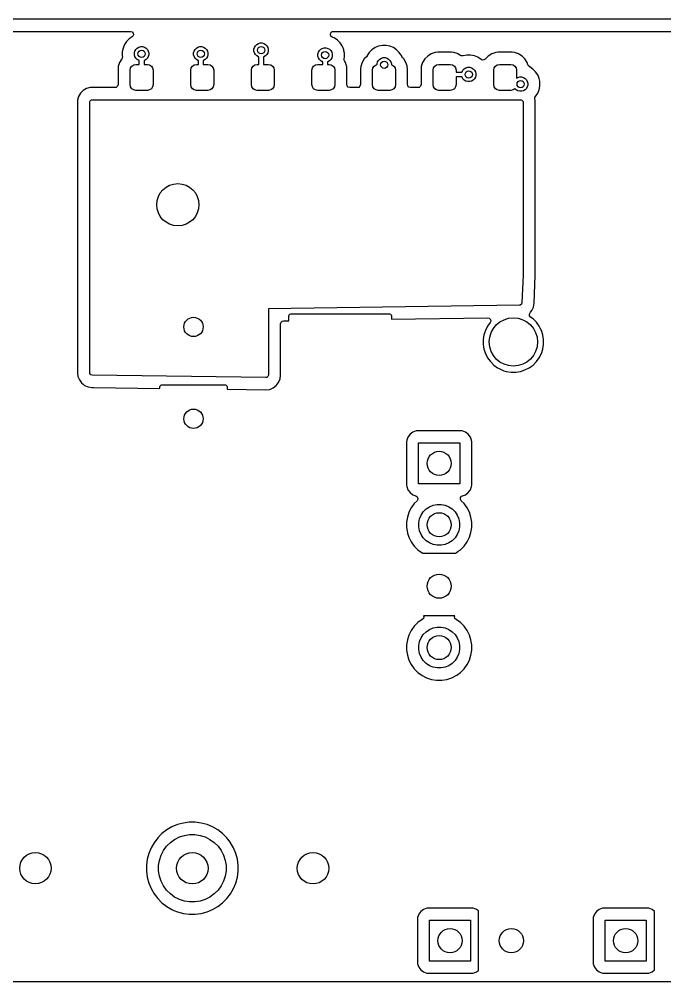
# Model space of a CAD drawing. Extents: x 81.5 to 180.4, y -148.7 to -49.7.
# Drawn here: x 126.38 to 153.12, y -148.7 to -108.87 of the extents above; entities that cross this region are included whole.
import ezdxf

# ---------------------------------------------------------------- set-up
doc = ezdxf.new("R2010")
doc.units = 0
doc.layers.add('BLACK', color=7, linetype='CONTINUOUS')

msp = doc.modelspace()

# ---------------------------------------------------------------- linework, layer by layer
at = {"layer": 'BLACK', "linetype": 'CONTINUOUS'}
for p, q in [((162.41, -108.87), (88.41, -108.87)), ((88.489057, -109.3705), (130.991459, -109.3705)), ((130.991459, -109.3705), (131.058498, -109.390185)), ((131.058498, -109.390185), (131.104253, -109.442989)), ((131.114197, -109.512147), (131.085172, -109.575703)), ((131.104253, -109.442989), (131.114197, -109.512147)), ((139.271726, -109.498926), (139.289005, -109.431227)), ((139.293791, -109.56522), (139.271726, -109.498926)), ((139.289005, -109.431227), (139.340142, -109.383616)), ((139.340142, -109.383616), (139.395647, -109.3705)), ((139.395647, -109.3705), (162.489055, -109.3705)), ((130.740602, -109.920827), (130.680264, -110.066498)), ((130.740609, -109.920814), (130.740602, -109.920827)), ((130.82821, -109.789711), (130.740609, -109.920814)), ((130.828213, -109.789707), (130.82821, -109.789711)), ((130.939707, -109.678213), (130.828213, -109.789707)), ((130.939711, -109.67821), (130.939707, -109.678213)), ((131.06035, -109.597602), (130.939711, -109.67821)), ((131.085172, -109.575703), (131.06035, -109.597602)), ((136.161994, -109.967372), (136.217372, -109.911994)), ((136.217372, -109.911994), (136.285195, -109.872836)), ((136.285195, -109.872836), (136.360842, -109.852567)), ((136.360842, -109.852567), (136.439158, -109.852567)), ((136.439158, -109.852567), (136.514805, -109.872836)), ((136.514805, -109.872836), (136.582628, -109.911994)), ((136.582628, -109.911994), (136.638006, -109.967372)), ((139.348195, -109.609061), (139.293791, -109.56522)), ((139.429172, -109.642602), (139.348195, -109.609061)), ((139.429185, -109.642609), (139.429172, -109.642602)), ((139.560288, -109.73021), (139.429185, -109.642609)), ((139.560292, -109.730213), (139.560288, -109.73021)), ((139.671786, -109.841707), (139.560292, -109.730213)), ((139.671789, -109.841711), (139.671786, -109.841707)), ((139.75939, -109.972814), (139.671789, -109.841711)), ((130.680261, -110.06651), (130.6495, -110.221153)), ((130.6495, -110.221153), (130.6495, -110.221158)), ((130.6495, -110.221158), (130.6495, -110.378842)), ((130.680264, -110.066498), (130.680261, -110.06651)), ((131.152567, -110.260842), (131.172836, -110.185195)), ((131.152567, -110.339158), (131.152567, -110.260842)), ((131.172836, -110.185195), (131.211994, -110.117372)), ((131.211994, -110.117372), (131.267372, -110.061994)), ((131.267372, -110.061994), (131.335195, -110.022836)), ((131.335195, -110.022836), (131.410842, -110.002567)), ((131.410842, -110.002567), (131.489158, -110.002567)), ((131.489158, -110.002567), (131.564805, -110.022836)), ((131.564805, -110.022836), (131.632628, -110.061994)), ((131.632628, -110.061994), (131.688006, -110.117372)), ((131.688006, -110.117372), (131.727164, -110.185195)), ((131.727164, -110.185195), (131.747433, -110.260842)), ((131.747433, -110.260842), (131.747433, -110.339158)), ((133.602567, -110.260842), (133.622836, -110.185195)), ((133.602567, -110.339158), (133.602567, -110.260842)), ((133.622836, -110.185195), (133.661994, -110.117372)), ((133.661994, -110.117372), (133.717372, -110.061994)), ((133.717372, -110.061994), (133.785195, -110.022836)), ((133.785195, -110.022836), (133.860842, -110.002567)), ((133.860842, -110.002567), (133.939158, -110.002567)), ((133.939158, -110.002567), (134.014805, -110.022836)), ((134.014805, -110.022836), (134.082628, -110.061994)), ((134.082628, -110.061994), (134.138006, -110.117372)), ((134.138006, -110.117372), (134.177164, -110.185195)), ((134.177164, -110.185195), (134.197433, -110.260842)), ((134.197433, -110.260842), (134.197433, -110.339158)), ((136.102567, -110.110842), (136.122836, -110.035195)), ((136.102567, -110.189158), (136.102567, -110.110842)), ((136.122836, -110.264805), (136.102567, -110.189158)), ((136.122836, -110.035195), (136.161994, -109.967372)), ((136.161994, -110.332628), (136.122836, -110.264805)), ((136.638006, -109.967372), (136.677164, -110.035195)), ((136.677164, -110.264805), (136.638006, -110.332628)), ((136.677164, -110.035195), (136.697433, -110.110842)), ((136.697433, -110.189158), (136.677164, -110.264805)), ((136.697433, -110.110842), (136.697433, -110.189158)), ((138.752567, -110.312842), (138.772836, -110.237195)), ((138.752567, -110.391158), (138.752567, -110.312842)), ((138.772836, -110.237195), (138.811994, -110.169372)), ((138.811994, -110.169372), (138.867372, -110.113994)), ((138.867372, -110.113994), (138.935195, -110.074836)), ((138.935195, -110.074836), (139.010842, -110.054567)), ((139.010842, -110.054567), (139.089158, -110.054567)), ((139.089158, -110.054567), (139.164805, -110.074836)), ((139.164805, -110.074836), (139.232628, -110.113994)), ((139.232628, -110.113994), (139.288006, -110.169372)), ((139.288006, -110.169372), (139.327164, -110.237195)), ((139.327164, -110.237195), (139.347433, -110.312842)), ((139.347433, -110.312842), (139.347433, -110.391158)), ((139.759397, -109.972827), (139.75939, -109.972814)), ((139.798196, -110.066498), (139.759397, -109.972827)), ((139.819737, -110.118503), (139.798196, -110.066498)), ((139.830476, -110.172491), (139.819737, -110.118503)), ((139.850499, -110.273153), (139.830476, -110.172491)), ((139.8505, -110.273155), (139.850499, -110.273153)), ((139.8505, -110.273158), (139.8505, -110.273155)), ((139.8505, -110.430842), (139.8505, -110.273158)), ((140.878207, -110.242715), (140.790607, -110.373818)), ((140.878213, -110.242707), (140.878207, -110.242715)), ((140.989707, -110.131213), (140.878213, -110.242707)), ((140.989711, -110.13121), (140.989707, -110.131213)), ((141.120814, -110.043609), (140.989711, -110.13121)), ((141.120827, -110.043602), (141.120814, -110.043609)), ((141.266498, -109.983264), (141.120827, -110.043602)), ((141.26651, -109.983261), (141.266498, -109.983264)), ((141.421155, -109.9525), (141.26651, -109.983261)), ((141.421158, -109.9525), (141.421155, -109.9525)), ((141.578842, -109.9525), (141.421158, -109.9525)), ((141.578845, -109.9525), (141.578842, -109.9525)), ((141.733489, -109.983261), (141.578845, -109.9525)), ((141.733501, -109.983264), (141.733489, -109.983261)), ((141.879172, -110.043602), (141.733501, -109.983264)), ((141.879185, -110.043609), (141.879172, -110.043602)), ((142.010288, -110.13121), (141.879185, -110.043609)), ((142.010292, -110.131213), (142.010288, -110.13121)), ((142.121789, -110.24271), (142.010292, -110.131213)), ((142.190255, -110.345177), (142.121789, -110.24271)), ((143.448481, -110.301593), (143.301648, -110.392161)), ((143.448484, -110.301592), (143.448481, -110.301593)), ((143.612247, -110.247325), (143.448484, -110.301592)), ((143.713312, -110.237001), (143.612247, -110.247325)), ((143.71333, -110.237), (143.713312, -110.237001)), ((144.286678, -110.237), (143.71333, -110.237)), ((144.387751, -110.247325), (144.286678, -110.237)), ((144.387753, -110.247326), (144.387751, -110.247325)), ((144.515758, -110.289743), (144.387753, -110.247326)), ((144.551513, -110.301591), (144.515758, -110.289743)), ((144.551518, -110.301593), (144.551513, -110.301591)), ((144.664647, -110.371372), (144.551518, -110.301593)), ((145.958481, -110.301593), (145.811648, -110.392161)), ((145.958484, -110.301592), (145.958481, -110.301593)), ((146.122247, -110.247325), (145.958484, -110.301592)), ((146.223312, -110.237001), (146.122247, -110.247325)), ((146.22333, -110.237), (146.223312, -110.237001)), ((146.796678, -110.237), (146.22333, -110.237)), ((146.897751, -110.247325), (146.796678, -110.237)), ((146.897753, -110.247326), (146.897751, -110.247325)), ((147.025758, -110.289743), (146.897753, -110.247326)), ((147.061513, -110.301591), (147.025758, -110.289743)), ((147.061518, -110.301593), (147.061513, -110.301591)), ((147.102503, -110.326873), (147.061518, -110.301593)), ((147.20835, -110.39216), (147.102503, -110.326873)), ((130.539092, -110.660984), (130.484826, -110.824747)), ((130.539096, -110.660975), (130.539092, -110.660984)), ((130.629661, -110.514147), (130.539096, -110.660975)), ((130.631503, -110.511818), (130.629661, -110.514147)), ((130.649614, -110.480324), (130.631503, -110.511818)), ((130.6495, -110.378842), (130.650625, -110.384498)), ((130.655843, -110.410733), (130.649614, -110.480324)), ((130.650625, -110.384498), (130.655843, -110.410733)), ((131.172836, -110.414805), (131.152567, -110.339158)), ((131.211994, -110.482628), (131.172836, -110.414805)), ((131.267372, -110.538006), (131.211994, -110.482628)), ((131.335195, -110.577164), (131.267372, -110.538006)), ((131.35, -110.58113), (131.335195, -110.577164)), ((131.35, -110.7375), (131.35, -110.58113)), ((131.564805, -110.577164), (131.55, -110.58113)), ((131.55, -110.58113), (131.55, -110.7375)), ((131.632628, -110.538006), (131.564805, -110.577164)), ((131.688006, -110.482628), (131.632628, -110.538006)), ((131.727164, -110.414805), (131.688006, -110.482628)), ((131.747433, -110.339158), (131.727164, -110.414805)), ((133.622836, -110.414805), (133.602567, -110.339158)), ((133.661994, -110.482628), (133.622836, -110.414805)), ((133.717372, -110.538006), (133.661994, -110.482628)), ((133.785195, -110.577164), (133.717372, -110.538006)), ((133.8, -110.58113), (133.785195, -110.577164)), ((133.8, -110.7375), (133.8, -110.58113)), ((134.014805, -110.577164), (134, -110.58113)), ((134, -110.58113), (134, -110.7375)), ((134.082628, -110.538006), (134.014805, -110.577164)), ((134.138006, -110.482628), (134.082628, -110.538006)), ((134.177164, -110.414805), (134.138006, -110.482628)), ((134.197433, -110.339158), (134.177164, -110.414805)), ((136.217372, -110.388006), (136.161994, -110.332628)), ((136.285195, -110.427164), (136.217372, -110.388006)), ((136.3, -110.43113), (136.285195, -110.427164)), ((136.3, -110.7375), (136.3, -110.43113)), ((136.514805, -110.427164), (136.5, -110.43113)), ((136.5, -110.43113), (136.5, -110.7375)), ((136.582628, -110.388006), (136.514805, -110.427164)), ((136.638006, -110.332628), (136.582628, -110.388006)), ((138.772836, -110.466805), (138.752567, -110.391158)), ((138.811994, -110.534628), (138.772836, -110.466805)), ((138.867372, -110.590006), (138.811994, -110.534628)), ((138.935195, -110.629164), (138.867372, -110.590006)), ((138.95, -110.63313), (138.935195, -110.629164)), ((138.95, -110.7375), (138.95, -110.63313)), ((139.164805, -110.629164), (139.15, -110.63313)), ((139.15, -110.63313), (139.15, -110.7375)), ((139.232628, -110.590006), (139.164805, -110.629164)), ((139.288006, -110.534628), (139.232628, -110.590006)), ((139.327164, -110.466805), (139.288006, -110.534628)), ((139.347433, -110.391158), (139.327164, -110.466805)), ((139.832885, -110.529417), (139.835246, -110.507526)), ((139.851325, -110.596809), (139.832885, -110.529417)), ((139.835246, -110.507526), (139.8505, -110.430842)), ((139.868841, -110.625208), (139.851325, -110.596809)), ((139.890908, -110.660984), (139.868841, -110.625208)), ((139.936039, -110.797179), (139.890908, -110.660984)), ((140.579092, -110.660984), (140.524826, -110.824747)), ((140.579093, -110.660981), (140.579092, -110.660984)), ((140.669661, -110.514148), (140.579093, -110.660981)), ((140.759461, -110.424347), (140.669661, -110.514148)), ((140.786339, -110.384122), (140.759461, -110.424347)), ((140.790606, -110.37382), (140.786339, -110.384122)), ((140.790607, -110.373818), (140.790606, -110.37382)), ((141.202567, -110.713842), (141.222836, -110.638195)), ((141.202567, -110.747432), (141.202567, -110.713842)), ((141.222836, -110.638195), (141.261994, -110.570372)), ((141.261994, -110.570372), (141.317372, -110.514994)), ((141.317372, -110.514994), (141.385195, -110.475836)), ((141.385195, -110.475836), (141.460842, -110.455567)), ((141.460842, -110.455567), (141.539158, -110.455567)), ((141.539158, -110.455567), (141.614805, -110.475836)), ((141.614805, -110.475836), (141.682628, -110.514994)), ((141.682628, -110.514994), (141.738006, -110.570372)), ((141.738006, -110.570372), (141.777164, -110.638195)), ((141.777164, -110.638195), (141.797433, -110.713842)), ((141.797433, -110.713842), (141.797433, -110.75141)), ((142.209394, -110.373821), (142.190255, -110.345177)), ((142.227802, -110.418264), (142.209394, -110.373821)), ((142.254682, -110.458492), (142.227802, -110.418264)), ((142.31034, -110.51415), (142.254682, -110.458492)), ((142.400908, -110.660984), (142.31034, -110.51415)), ((142.446039, -110.797179), (142.400908, -110.660984)), ((143.089092, -110.660984), (143.034826, -110.824747)), ((143.089093, -110.660981), (143.089092, -110.660984)), ((143.179661, -110.514148), (143.089093, -110.660981)), ((143.301648, -110.392161), (143.179661, -110.514148)), ((144.695856, -110.385113), (144.664647, -110.371372)), ((144.760347, -110.384545), (144.695856, -110.385113)), ((144.760528, -110.385451), (144.760347, -110.384545)), ((144.7653, -110.384501), (144.760528, -110.385451)), ((144.765723, -110.384498), (144.7653, -110.384501)), ((144.766493, -110.384264), (144.765723, -110.384498)), ((144.921155, -110.3535), (144.766493, -110.384264)), ((144.921158, -110.3535), (144.921155, -110.3535)), ((145.078842, -110.3535), (144.921158, -110.3535)), ((145.078845, -110.3535), (145.078842, -110.3535)), ((145.233489, -110.384261), (145.078845, -110.3535)), ((145.233501, -110.384264), (145.233489, -110.384261)), ((145.379172, -110.444602), (145.233501, -110.384264)), ((145.379185, -110.444609), (145.379172, -110.444602)), ((145.51029, -110.532211), (145.379185, -110.444609)), ((145.512796, -110.534268), (145.51029, -110.532211)), ((145.515074, -110.535408), (145.512796, -110.534268)), ((145.515354, -110.535595), (145.515074, -110.535408)), ((145.515377, -110.535559), (145.515354, -110.535595)), ((145.561892, -110.558839), (145.515377, -110.535559)), ((145.631691, -110.555709), (145.561892, -110.558839)), ((145.683985, -110.518689), (145.631691, -110.555709)), ((145.684553, -110.519257), (145.683985, -110.518689)), ((145.687872, -110.515937), (145.684553, -110.519257)), ((145.688718, -110.515339), (145.687872, -110.515937)), ((145.689652, -110.514157), (145.688718, -110.515339)), ((145.811648, -110.392161), (145.689652, -110.514157)), ((147.33034, -110.51415), (147.20835, -110.39216)), ((147.420908, -110.660984), (147.33034, -110.51415)), ((147.452872, -110.757447), (147.420908, -110.660984)), ((130.484825, -110.824748), (130.4745, -110.925815)), ((130.4745, -110.925815), (130.4745, -110.925828)), ((130.4745, -110.925828), (130.474501, -111.5755)), ((130.484826, -110.824748), (130.484825, -110.824748)), ((130.484826, -110.824747), (130.484826, -110.824748)), ((130.975, -110.975), (130.993079, -110.884113)), ((130.975, -111.575), (130.975, -110.975)), ((130.993079, -110.884113), (131.044562, -110.807062)), ((131.044562, -110.807062), (131.121613, -110.755579)), ((131.121613, -110.755579), (131.2125, -110.7375)), ((131.2125, -110.7375), (131.35, -110.7375)), ((131.55, -110.7375), (131.6875, -110.7375)), ((131.6875, -110.7375), (131.778387, -110.755579)), ((131.778387, -110.755579), (131.855438, -110.807062)), ((131.855438, -110.807062), (131.906921, -110.884113)), ((131.906921, -110.884113), (131.925, -110.975)), ((131.925, -110.975), (131.925, -111.575)), ((133.485, -110.975), (133.503079, -110.884113)), ((133.485, -111.575), (133.485, -110.975)), ((133.503079, -110.884113), (133.554562, -110.807062)), ((133.554562, -110.807062), (133.631613, -110.755579)), ((133.631613, -110.755579), (133.7225, -110.7375)), ((133.7225, -110.7375), (133.8, -110.7375)), ((134, -110.7375), (134.1975, -110.7375)), ((134.1975, -110.7375), (134.288387, -110.755579)), ((134.288387, -110.755579), (134.365438, -110.807062)), ((134.365438, -110.807062), (134.416921, -110.884113)), ((134.416921, -110.884113), (134.435, -110.975)), ((134.435, -110.975), (134.435, -111.575)), ((135.995, -110.975), (136.013079, -110.884113)), ((135.995, -111.575), (135.995, -110.975)), ((136.013079, -110.884113), (136.064562, -110.807062)), ((136.064562, -110.807062), (136.141613, -110.755579)), ((136.141613, -110.755579), (136.2325, -110.7375)), ((136.2325, -110.7375), (136.3, -110.7375)), ((136.5, -110.7375), (136.7075, -110.7375)), ((136.7075, -110.7375), (136.798387, -110.755579)), ((136.798387, -110.755579), (136.875438, -110.807062)), ((136.875438, -110.807062), (136.926921, -110.884113)), ((136.926921, -110.884113), (136.945, -110.975)), ((136.945, -110.975), (136.945, -111.575)), ((138.505, -110.975), (138.523079, -110.884113)), ((138.505, -111.575), (138.505, -110.975)), ((138.523079, -110.884113), (138.574562, -110.807062)), ((138.574562, -110.807062), (138.651613, -110.755579)), ((138.651613, -110.755579), (138.7425, -110.7375)), ((138.7425, -110.7375), (138.95, -110.7375)), ((139.15, -110.7375), (139.2175, -110.7375)), ((139.2175, -110.7375), (139.308387, -110.755579)), ((139.308387, -110.755579), (139.385438, -110.807062)), ((139.385438, -110.807062), (139.436921, -110.884113)), ((139.436921, -110.884113), (139.455, -110.975)), ((139.455, -110.975), (139.455, -111.575)), ((139.945173, -110.824744), (139.936039, -110.797179)), ((139.945174, -110.824747), (139.945173, -110.824744)), ((139.955498, -110.925812), (139.945174, -110.824747)), ((139.955499, -110.92583), (139.955498, -110.925812)), ((139.9555, -111.5755), (139.955499, -110.92583)), ((140.524825, -110.824748), (140.5145, -110.925815)), ((140.5145, -110.925815), (140.5145, -110.925828)), ((140.5145, -110.925828), (140.514501, -111.5755)), ((140.524826, -110.824748), (140.524825, -110.824748)), ((140.524826, -110.824747), (140.524826, -110.824748)), ((141.015, -110.975), (141.033079, -110.884113)), ((141.015, -111.575), (141.015, -110.975)), ((141.033079, -110.884113), (141.084562, -110.807062)), ((141.084562, -110.807062), (141.161613, -110.755579)), ((141.161613, -110.755579), (141.202567, -110.747432)), ((141.797433, -110.75141), (141.818387, -110.755579)), ((141.818387, -110.755579), (141.895438, -110.807062)), ((141.895438, -110.807062), (141.946921, -110.884113)), ((141.946921, -110.884113), (141.965, -110.975)), ((141.965, -110.975), (141.965, -111.575)), ((142.455174, -110.824747), (142.446039, -110.797179)), ((142.465498, -110.925812), (142.455174, -110.824747)), ((142.465499, -110.92583), (142.465498, -110.925812)), ((142.4655, -111.5755), (142.465499, -110.92583)), ((143.034825, -110.824748), (143.0245, -110.925815)), ((143.0245, -110.925815), (143.0245, -110.925828)), ((143.0245, -110.925828), (143.024501, -111.5755)), ((143.034826, -110.824748), (143.034825, -110.824748)), ((143.034826, -110.824747), (143.034826, -110.824748)), ((143.525, -110.975), (143.543079, -110.884113)), ((143.525, -111.575), (143.525, -110.975)), ((143.543079, -110.884113), (143.594562, -110.807062)), ((143.594562, -110.807062), (143.671613, -110.755579)), ((143.671613, -110.755579), (143.7625, -110.7375)), ((143.7625, -110.7375), (144.2375, -110.7375)), ((144.2375, -110.7375), (144.328387, -110.755579)), ((144.328387, -110.755579), (144.405438, -110.807062)), ((144.405438, -110.807062), (144.456921, -110.884113)), ((144.456921, -110.884113), (144.475, -110.975)), ((144.475, -110.975), (144.475, -111.054)), ((144.475, -111.054), (144.718869, -111.054)), ((144.718869, -111.054), (144.722836, -111.039195)), ((144.722836, -111.039195), (144.761994, -110.971372)), ((144.761994, -110.971372), (144.817372, -110.915994)), ((144.817372, -110.915994), (144.885195, -110.876836)), ((144.885195, -110.876836), (144.960842, -110.856567)), ((144.960842, -110.856567), (145.039158, -110.856567)), ((145.039158, -110.856567), (145.114805, -110.876836)), ((145.114805, -110.876836), (145.182628, -110.915994)), ((145.182628, -110.915994), (145.238006, -110.971372)), ((145.238006, -110.971372), (145.277164, -111.039195)), ((145.277164, -111.039195), (145.297433, -111.114842)), ((145.297433, -111.114842), (145.297433, -111.193158)), ((146.035, -110.975), (146.053079, -110.884113)), ((146.035, -111.575), (146.035, -110.975)), ((146.053079, -110.884113), (146.104562, -110.807062)), ((146.104562, -110.807062), (146.181613, -110.755579)), ((146.181613, -110.755579), (146.2725, -110.7375)), ((146.2725, -110.7375), (146.7475, -110.7375)), ((146.7475, -110.7375), (146.838387, -110.755579)), ((146.838387, -110.755579), (146.915438, -110.807062)), ((146.915438, -110.807062), (146.966921, -110.884113)), ((146.966921, -110.884113), (146.985, -110.975)), ((146.985, -110.975), (146.985, -111.306816)), ((147.456749, -110.769147), (147.452872, -110.757447)), ((147.472595, -110.800858), (147.456749, -110.769147)), ((147.524037, -110.842317), (147.472595, -110.800858)), ((147.523813, -110.842738), (147.524037, -110.842317)), ((147.526027, -110.843921), (147.523813, -110.842738)), ((147.526995, -110.844701), (147.526027, -110.843921)), ((147.529179, -110.845606), (147.526995, -110.844701)), ((147.52918, -110.845606), (147.529179, -110.845606)), ((147.529183, -110.845608), (147.52918, -110.845606)), ((147.660288, -110.93321), (147.529183, -110.845608)), ((147.660292, -110.933213), (147.660288, -110.93321)), ((147.771786, -111.044707), (147.660292, -110.933213)), ((147.771789, -111.044711), (147.771786, -111.044707)), ((147.85939, -111.175814), (147.771789, -111.044711)), ((144.718869, -111.254), (144.475, -111.254)), ((144.475, -111.254), (144.475, -111.575)), ((144.722836, -111.268805), (144.718869, -111.254)), ((144.761994, -111.336628), (144.722836, -111.268805)), ((144.817372, -111.392006), (144.761994, -111.336628)), ((144.885195, -111.431164), (144.817372, -111.392006)), ((144.960842, -111.451433), (144.885195, -111.431164)), ((145.039158, -111.451433), (144.960842, -111.451433)), ((145.114805, -111.431164), (145.039158, -111.451433)), ((145.182628, -111.392006), (145.114805, -111.431164)), ((145.238006, -111.336628), (145.182628, -111.392006)), ((145.277164, -111.268805), (145.238006, -111.336628)), ((145.297433, -111.193158), (145.277164, -111.268805)), ((146.985, -111.306816), (147.035195, -111.277836)), ((147.035195, -111.277836), (147.110842, -111.257567)), ((147.110842, -111.257567), (147.189158, -111.257567)), ((147.189158, -111.257567), (147.264805, -111.277836)), ((147.264805, -111.277836), (147.332628, -111.316994)), ((147.332628, -111.316994), (147.388006, -111.372372)), ((147.388006, -111.372372), (147.427164, -111.440195)), ((147.427164, -111.440195), (147.447433, -111.515842)), ((147.447433, -111.515842), (147.447433, -111.594158)), ((147.859397, -111.175827), (147.85939, -111.175814)), ((147.885249, -111.23824), (147.859397, -111.175827)), ((147.919737, -111.321503), (147.885249, -111.23824)), ((147.942313, -111.435), (147.919737, -111.321503)), ((147.950499, -111.476153), (147.942313, -111.435)), ((147.9505, -111.476155), (147.950499, -111.476153)), ((147.9505, -111.476158), (147.9505, -111.476155)), ((147.9505, -111.633842), (147.9505, -111.476158)), ((129.031282, -111.819481), (128.919481, -111.931282)), ((129.03129, -111.819475), (129.031282, -111.819481)), ((129.168209, -111.740426), (129.03129, -111.819475)), ((129.168216, -111.740423), (129.168209, -111.740426)), ((129.320943, -111.6995), (129.168216, -111.740423)), ((130.350501, -111.6995), (129.320943, -111.6995)), ((130.402013, -111.688294), (130.350501, -111.6995)), ((130.454817, -111.642539), (130.402013, -111.688294)), ((130.474501, -111.5755), (130.454817, -111.642539)), ((130.993079, -111.665887), (130.975, -111.575)), ((131.044562, -111.742938), (130.993079, -111.665887)), ((131.121613, -111.794421), (131.044562, -111.742938)), ((131.2125, -111.8125), (131.121613, -111.794421)), ((131.6875, -111.8125), (131.2125, -111.8125)), ((131.778387, -111.794421), (131.6875, -111.8125)), ((131.855438, -111.742938), (131.778387, -111.794421)), ((131.906921, -111.665887), (131.855438, -111.742938)), ((131.925, -111.575), (131.906921, -111.665887)), ((133.503079, -111.665887), (133.485, -111.575)), ((133.554562, -111.742938), (133.503079, -111.665887)), ((133.631613, -111.794421), (133.554562, -111.742938)), ((133.7225, -111.8125), (133.631613, -111.794421)), ((134.1975, -111.8125), (133.7225, -111.8125)), ((134.288387, -111.794421), (134.1975, -111.8125)), ((134.365438, -111.742938), (134.288387, -111.794421)), ((134.416921, -111.665887), (134.365438, -111.742938)), ((134.435, -111.575), (134.416921, -111.665887)), ((136.013079, -111.665887), (135.995, -111.575)), ((136.064562, -111.742938), (136.013079, -111.665887)), ((136.141613, -111.794421), (136.064562, -111.742938)), ((136.2325, -111.8125), (136.141613, -111.794421)), ((136.7075, -111.8125), (136.2325, -111.8125)), ((136.798387, -111.794421), (136.7075, -111.8125)), ((136.875438, -111.742938), (136.798387, -111.794421)), ((136.926921, -111.665887), (136.875438, -111.742938)), ((136.945, -111.575), (136.926921, -111.665887)), ((138.523079, -111.665887), (138.505, -111.575)), ((138.574562, -111.742938), (138.523079, -111.665887)), ((138.651613, -111.794421), (138.574562, -111.742938)), ((138.7425, -111.8125), (138.651613, -111.794421)), ((139.2175, -111.8125), (138.7425, -111.8125)), ((139.308387, -111.794421), (139.2175, -111.8125)), ((139.385438, -111.742938), (139.308387, -111.794421)), ((139.436921, -111.665887), (139.385438, -111.742938)), ((139.455, -111.575), (139.436921, -111.665887)), ((139.966706, -111.627011), (139.9555, -111.5755)), ((140.012461, -111.679815), (139.966706, -111.627011)), ((140.0795, -111.6995), (140.012461, -111.679815)), ((140.390501, -111.6995), (140.0795, -111.6995)), ((140.442013, -111.688294), (140.390501, -111.6995)), ((140.494817, -111.642539), (140.442013, -111.688294)), ((140.514501, -111.5755), (140.494817, -111.642539)), ((141.033079, -111.665887), (141.015, -111.575)), ((141.084562, -111.742938), (141.033079, -111.665887)), ((141.161613, -111.794421), (141.084562, -111.742938)), ((141.2525, -111.8125), (141.161613, -111.794421)), ((141.7275, -111.8125), (141.2525, -111.8125)), ((141.818387, -111.794421), (141.7275, -111.8125)), ((141.895438, -111.742938), (141.818387, -111.794421)), ((141.946921, -111.665887), (141.895438, -111.742938)), ((141.965, -111.575), (141.946921, -111.665887)), ((142.476706, -111.627011), (142.4655, -111.5755)), ((142.522461, -111.679815), (142.476706, -111.627011)), ((142.5895, -111.6995), (142.522461, -111.679815)), ((142.900501, -111.6995), (142.5895, -111.6995)), ((142.952013, -111.688294), (142.900501, -111.6995)), ((143.004817, -111.642539), (142.952013, -111.688294)), ((143.024501, -111.5755), (143.004817, -111.642539)), ((143.543079, -111.665887), (143.525, -111.575)), ((143.594562, -111.742938), (143.543079, -111.665887)), ((143.671613, -111.794421), (143.594562, -111.742938)), ((143.7625, -111.8125), (143.671613, -111.794421)), ((144.2375, -111.8125), (143.7625, -111.8125)), ((144.328387, -111.794421), (144.2375, -111.8125)), ((144.405438, -111.742938), (144.328387, -111.794421)), ((144.456921, -111.665887), (144.405438, -111.742938)), ((144.475, -111.575), (144.456921, -111.665887)), ((146.053079, -111.665887), (146.035, -111.575)), ((146.104562, -111.742938), (146.053079, -111.665887)), ((146.181613, -111.794421), (146.104562, -111.742938)), ((146.2725, -111.8125), (146.181613, -111.794421)), ((146.7475, -111.8125), (146.2725, -111.8125)), ((146.838387, -111.794421), (146.7475, -111.8125)), ((146.915438, -111.742938), (146.838387, -111.794421)), ((146.916185, -111.741819), (146.915438, -111.742938)), ((146.967372, -111.793006), (146.916185, -111.741819)), ((147.035195, -111.832164), (146.967372, -111.793006)), ((147.110842, -111.852433), (147.035195, -111.832164)), ((147.189158, -111.852433), (147.110842, -111.852433)), ((147.264805, -111.832164), (147.189158, -111.852433)), ((147.332628, -111.793006), (147.264805, -111.832164)), ((147.388006, -111.737628), (147.332628, -111.793006)), ((147.427164, -111.669805), (147.388006, -111.737628)), ((147.447433, -111.594158), (147.427164, -111.669805)), ((147.859394, -111.934179), (147.919737, -111.788497)), ((147.919737, -111.788497), (147.9505, -111.633842)), ((128.840423, -112.068216), (128.7995, -112.220943)), ((128.7995, -112.220943), (128.7995, -119.403894)), ((128.840426, -112.068209), (128.840423, -112.068216)), ((128.919475, -111.93129), (128.840426, -112.068209)), ((128.919481, -111.931282), (128.919475, -111.93129)), ((129.3, -112.3), (129.301921, -112.280491)), ((129.3, -119.45), (129.3, -112.3)), ((129.301921, -112.280491), (129.316853, -112.244443)), ((129.316853, -112.244443), (129.344443, -112.216853)), ((129.344443, -112.216853), (129.380491, -112.201921)), ((129.380491, -112.201921), (129.4, -112.2)), ((129.4, -112.2), (147.15, -112.2)), ((147.15, -112.2), (147.169509, -112.201921)), ((147.169509, -112.201921), (147.205557, -112.216853)), ((147.205557, -112.216853), (147.233147, -112.244443)), ((147.233147, -112.244443), (147.248079, -112.280491)), ((147.248079, -112.280491), (147.25, -112.3)), ((147.25, -112.3), (147.25, -119.45)), ((147.740634, -112.184122), (147.742297, -112.114273)), ((147.7505, -112.220943), (147.740634, -112.184122)), ((147.742297, -112.114273), (147.768837, -112.070739)), ((147.7505, -112.220945), (147.7505, -112.220943)), ((147.7505, -116.407378), (147.7505, -112.220945)), ((147.767928, -112.069993), (147.771791, -112.065286)), ((147.768837, -112.070739), (147.767928, -112.069993)), ((147.771791, -112.065286), (147.85939, -111.934185)), ((147.85939, -111.934184), (147.859394, -111.934179)), ((147.85939, -111.934185), (147.85939, -111.934184)), ((147.7505, -119.403894), (147.7505, -116.407378)), ((128.795653, -119.441244), (128.7945, -119.45)), ((128.7945, -119.45), (128.7945, -123.5)), ((128.798439, -119.420079), (128.795653, -119.441244)), ((128.7995, -119.403894), (128.798439, -119.420079)), ((129.3, -123.5), (129.3, -119.45)), ((147.24992, -119.453997), (147.203866, -120.605369)), ((147.25, -119.45), (147.249737, -119.45267)), ((147.249737, -119.45267), (147.24992, -119.453997)), ((147.708962, -120.625572), (147.755016, -119.4742)), ((147.751561, -119.420079), (147.7505, -119.403894)), ((147.7555, -119.45), (147.751561, -119.420079)), ((147.755016, -119.4742), (147.7555, -119.45)), ((147.182434, -120.663337), (147.131022, -120.697637)), ((147.203866, -120.605369), (147.182434, -120.663337)), ((147.682083, -120.781337), (147.708962, -120.625572)), ((147.105374, -120.701362), (136.7, -120.850009)), ((136.7, -120.850009), (136.7, -123.6)), ((137.566853, -121.106943), (137.594443, -121.079353)), ((137.594443, -121.079353), (137.630491, -121.064421)), ((137.630491, -121.064421), (137.65, -121.0625)), ((137.65, -121.0625), (141.7, -121.0625)), ((141.7, -121.0625), (141.719509, -121.064421)), ((141.719509, -121.064421), (141.755557, -121.079353)), ((141.755557, -121.079353), (141.783147, -121.106943)), ((147.131022, -120.697637), (147.105374, -120.701362)), ((147.513048, -121.071427), (147.539298, -121.016695)), ((147.519027, -121.14104), (147.513048, -121.071427)), ((147.539298, -121.016695), (147.55575, -120.996943)), ((147.55575, -120.996943), (147.615805, -120.924838)), ((147.615805, -120.924838), (147.682083, -120.781337)), ((137.2055, -121.470579), (137.225185, -121.40354)), ((137.2055, -122.587486), (137.2055, -121.470579)), ((137.225185, -121.40354), (137.277989, -121.357785)), ((137.277989, -121.357785), (137.327724, -121.346592)), ((137.327724, -121.346592), (137.539955, -121.343561)), ((137.539955, -121.343561), (137.55, -121.346355)), ((137.55, -121.1625), (137.551921, -121.142991)), ((137.55, -121.346355), (137.55, -121.1625)), ((137.551921, -121.142991), (137.566853, -121.106943)), ((141.783147, -121.106943), (141.798079, -121.142991)), ((141.798079, -121.142991), (141.8, -121.1625)), ((141.8, -121.1625), (141.8, -121.282702)), ((141.8, -121.282702), (145.785154, -121.225772)), ((145.887242, -121.422645), (145.780476, -121.569594)), ((145.785154, -121.225772), (145.852467, -121.244497)), ((145.852467, -121.244497), (145.898971, -121.296642)), ((145.909901, -121.365651), (145.887242, -121.422645)), ((145.898971, -121.296642), (145.909901, -121.365651)), ((147.561692, -121.196371), (147.519027, -121.14104)), ((147.664646, -121.271172), (147.561692, -121.196371)), ((147.803828, -121.410354), (147.664646, -121.271172)), ((147.919524, -121.569595), (147.803828, -121.410354)), ((145.691117, -121.74497), (145.63029, -121.932173)), ((145.780476, -121.569594), (145.691117, -121.74497)), ((147.959983, -121.649), (147.919524, -121.569595)), ((148.008882, -121.74497), (147.959983, -121.649)), ((148.008882, -121.744972), (148.008882, -121.74497)), ((148.008884, -121.744975), (148.008882, -121.744972)), ((148.06789, -121.926577), (148.008884, -121.744975)), ((145.63029, -121.932173), (145.5995, -122.126577)), ((145.5995, -122.126577), (145.5995, -122.323422)), ((148.069709, -121.932174), (148.06789, -121.926577)), ((148.071124, -121.941109), (148.069709, -121.932174)), ((148.1005, -122.126577), (148.071124, -121.941109)), ((148.1005, -122.323422), (148.1005, -122.126577)), ((137.2055, -123.6), (137.2055, -122.587486)), ((145.5995, -122.323422), (145.63029, -122.517826)), ((145.63029, -122.517826), (145.691117, -122.705029)), ((148.008884, -122.705025), (148.069709, -122.517826)), ((148.069709, -122.517826), (148.071736, -122.505029)), ((148.071736, -122.505029), (148.1005, -122.323422)), ((145.691117, -122.705029), (145.768358, -122.856622)), ((145.768358, -122.856622), (145.780476, -122.880405)), ((145.780476, -122.880405), (145.896172, -123.039646)), ((145.896172, -123.039646), (146.035354, -123.178828)), ((147.664646, -123.178828), (147.803828, -123.039646)), ((147.803828, -123.039646), (147.919524, -122.880405)), ((147.919524, -122.880405), (148.008884, -122.705025)), ((146.035354, -123.178828), (146.194595, -123.294524)), ((146.194595, -123.294524), (146.254816, -123.325208)), ((146.254816, -123.325208), (146.36997, -123.383882)), ((146.36997, -123.383882), (146.369972, -123.383882)), ((146.369972, -123.383882), (146.369975, -123.383884)), ((146.369975, -123.383884), (146.458501, -123.412648)), ((146.458501, -123.412648), (146.557173, -123.444709)), ((146.557173, -123.444709), (146.751578, -123.4755)), ((146.948422, -123.4755), (147.142826, -123.444709)), ((147.142826, -123.444709), (147.330025, -123.383884)), ((147.330025, -123.383884), (147.505405, -123.294524)), ((147.505405, -123.294524), (147.664646, -123.178828)), ((128.7945, -123.5), (128.813012, -123.648577)), ((128.813012, -123.648577), (128.871468, -123.795438)), ((128.871468, -123.795438), (128.965942, -123.922166)), ((129.304474, -123.529578), (129.3, -123.5)), ((129.340104, -123.580078), (129.304474, -123.529578)), ((129.398611, -123.59999), (129.340104, -123.580078)), ((136.598611, -123.69999), (129.398611, -123.59999)), ((136.630902, -123.695106), (136.598611, -123.69999)), ((136.680902, -123.658779), (136.630902, -123.695106)), ((136.7, -123.6), (136.680902, -123.658779)), ((137.124378, -123.90275), (137.184868, -123.756715)), ((137.184868, -123.756715), (137.2055, -123.6)), ((146.751578, -123.4755), (146.751583, -123.4755)), ((146.751583, -123.4755), (146.948422, -123.4755)), ((128.965942, -123.922166), (129.027969, -123.971144)), ((129.027969, -123.971144), (129.089995, -124.020122)), ((129.089995, -124.020122), (129.089996, -124.020122)), ((129.089996, -124.020122), (129.089997, -124.020123)), ((129.089997, -124.020123), (129.235178, -124.082635)), ((129.235178, -124.082635), (129.23518, -124.082635)), ((129.23518, -124.082635), (129.235182, -124.082636)), ((129.235182, -124.082636), (129.23518, -124.082636)), ((129.23518, -124.082636), (129.391591, -124.105442)), ((129.391591, -124.105442), (129.391589, -124.105442)), ((129.391589, -124.105442), (129.457645, -124.106359)), ((129.457645, -124.106359), (132.2, -124.144447)), ((132.2, -124.1), (132.201921, -124.080491)), ((132.2, -124.144447), (132.2, -124.1)), ((132.201921, -124.080491), (132.216853, -124.044443)), ((132.216853, -124.044443), (132.244443, -124.016853)), ((132.244443, -124.016853), (132.280491, -124.001921)), ((132.280491, -124.001921), (132.3, -124)), ((132.3, -124), (134.9, -124)), ((134.9, -124), (134.919509, -124.001921)), ((134.919509, -124.001921), (134.955557, -124.016853)), ((134.955557, -124.016853), (134.983147, -124.044443)), ((134.983147, -124.044443), (134.998079, -124.080491)), ((134.998079, -124.080491), (135, -124.1)), ((135, -124.1), (135, -124.183336)), ((135, -124.183336), (136.591591, -124.205442)), ((136.591591, -124.205442), (136.599882, -124.205499)), ((136.599882, -124.205499), (136.599998, -124.2055)), ((136.599998, -124.2055), (136.599998, -124.205499)), ((136.599998, -124.205499), (136.6, -124.2055)), ((136.6, -124.2055), (136.756715, -124.184868)), ((136.756715, -124.184868), (136.90275, -124.124378)), ((136.90275, -124.124378), (137.028153, -124.028153)), ((137.028153, -124.028153), (137.124378, -123.90275)), ((142.481202, -126.157671), (142.430908, -126.292517)), ((142.481206, -126.157664), (142.481202, -126.157671)), ((142.567452, -126.042455), (142.481206, -126.157664)), ((142.567455, -126.042452), (142.567452, -126.042455)), ((142.682664, -125.956206), (142.567455, -126.042452)), ((142.682671, -125.956202), (142.682664, -125.956206)), ((142.817516, -125.905908), (142.682671, -125.956202)), ((142.877123, -125.899501), (142.817516, -125.905908)), ((142.877129, -125.8995), (142.877123, -125.899501)), ((144.672864, -125.8995), (142.877129, -125.8995)), ((144.672873, -125.8995), (144.672864, -125.8995)), ((144.672881, -125.8995), (144.672873, -125.8995)), ((144.672883, -125.899501), (144.672881, -125.8995)), ((144.732483, -125.905908), (144.672883, -125.899501)), ((144.867328, -125.956202), (144.732482, -125.905908)), ((144.732482, -125.905908), (144.732483, -125.905908)), ((144.867335, -125.956206), (144.867328, -125.956202)), ((144.982544, -126.042452), (144.867335, -125.956206)), ((144.982547, -126.042455), (144.982544, -126.042452)), ((145.068793, -126.157664), (144.982547, -126.042455)), ((145.068797, -126.157671), (145.068793, -126.157664)), ((145.115805, -126.283708), (145.068797, -126.157671)), ((142.424501, -126.352123), (142.4245, -126.352135)), ((142.4245, -126.352135), (142.4245, -128.14787)), ((142.430908, -126.292517), (142.424501, -126.352116)), ((142.424501, -126.352116), (142.424501, -126.352123)), ((142.925, -128.1), (142.925, -126.4)), ((142.925, -126.4), (144.625, -126.4)), ((144.625, -126.4), (144.625, -128.1)), ((145.119091, -126.292517), (145.115805, -126.283708)), ((145.125499, -126.352128), (145.119091, -126.292517)), ((145.1255, -128.147873), (145.125499, -126.352128)), ((142.4245, -128.14787), (142.424501, -128.147876)), ((142.424501, -128.147876), (142.430908, -128.207483)), ((142.430908, -128.207483), (142.481202, -128.342328)), ((144.625, -128.1), (142.925, -128.1)), ((145.068796, -128.342331), (145.119091, -128.207483)), ((145.119091, -128.207483), (145.1255, -128.147873)), ((142.481202, -128.342328), (142.481206, -128.342335)), ((142.481206, -128.342335), (142.567452, -128.457544)), ((142.567452, -128.457544), (142.567455, -128.457547)), ((142.567455, -128.457547), (142.682664, -128.543793)), ((142.682664, -128.543793), (142.682671, -128.543797)), ((142.682671, -128.543797), (142.814082, -128.59281)), ((142.814082, -128.59281), (142.870016, -128.634681)), ((142.870016, -128.634681), (142.894433, -128.700145)), ((144.663068, -128.665658), (144.70494, -128.609725)), ((144.70494, -128.609725), (144.735915, -128.59281)), ((144.735915, -128.59281), (144.867331, -128.543796)), ((144.867331, -128.543796), (144.982546, -128.457546)), ((144.982546, -128.457546), (145.068796, -128.342331)), ((142.744889, -128.910215), (142.619951, -129.082179)), ((142.858431, -128.796673), (142.744889, -128.910215)), ((142.879582, -128.768418), (142.858431, -128.796673)), ((142.894433, -128.700145), (142.879582, -128.768418)), ((143.235766, -129.132941), (143.374313, -129.040367)), ((143.374313, -129.040367), (143.528258, -128.976601)), ((143.528258, -128.976601), (143.691685, -128.944093)), ((143.691685, -128.944093), (143.858315, -128.944093)), ((143.858315, -128.944093), (144.021742, -128.976601)), ((144.021742, -128.976601), (144.175687, -129.040367)), ((144.175687, -129.040367), (144.314234, -129.132941)), ((144.658084, -128.73535), (144.663068, -128.665658)), ((144.691569, -128.796673), (144.658084, -128.73535)), ((144.805109, -128.910213), (144.691569, -128.796673)), ((144.930048, -129.082179), (144.805109, -128.910213)), ((142.519085, -129.285), (142.457753, -129.47376)), ((142.523443, -129.271588), (142.519085, -129.285)), ((142.523444, -129.271585), (142.523443, -129.271587)), ((142.523443, -129.271587), (142.523443, -129.271588)), ((142.619951, -129.082179), (142.523444, -129.271585)), ((142.961601, -129.543258), (143.025367, -129.389313)), ((143.025367, -129.389313), (143.117941, -129.250766)), ((143.117941, -129.250766), (143.235766, -129.132941)), ((144.314234, -129.132941), (144.432059, -129.250766)), ((144.432059, -129.250766), (144.524633, -129.389313)), ((144.524633, -129.389313), (144.588399, -129.543258)), ((144.930049, -129.082181), (144.930048, -129.082179)), ((144.930051, -129.082184), (144.930049, -129.082181)), ((145.026557, -129.271588), (144.930051, -129.082184)), ((145.092246, -129.473757), (145.026557, -129.271588)), ((142.457753, -129.47376), (142.4245, -129.683713)), ((142.4245, -129.683713), (142.4245, -129.896286)), ((142.929093, -129.706685), (142.961601, -129.543258)), ((142.929093, -129.873315), (142.929093, -129.706685)), ((144.588399, -129.543258), (144.620907, -129.706685)), ((144.620907, -129.706685), (144.620907, -129.873315)), ((145.1255, -129.683713), (145.092246, -129.473757)), ((145.1255, -129.896287), (145.1255, -129.683713)), ((142.4245, -129.896286), (142.450095, -130.05789)), ((142.450095, -130.05789), (142.457754, -130.106243)), ((142.457754, -130.106243), (142.46905, -130.141009)), ((142.46905, -130.141009), (142.523444, -130.308414)), ((142.961601, -130.036742), (142.929093, -129.873315)), ((143.025367, -130.190687), (142.961601, -130.036742)), ((143.117941, -130.329234), (143.025367, -130.190687)), ((144.524633, -130.190687), (144.432059, -130.329234)), ((144.588399, -130.036742), (144.524633, -130.190687)), ((144.620907, -129.873315), (144.588399, -130.036742)), ((145.026557, -130.308412), (145.092246, -130.106243)), ((145.092246, -130.106243), (145.1255, -129.896287)), ((142.523444, -130.308414), (142.619951, -130.49782)), ((142.619951, -130.49782), (142.74489, -130.669786)), ((143.235766, -130.447059), (143.117941, -130.329234)), ((143.374313, -130.539633), (143.235766, -130.447059)), ((143.528258, -130.603399), (143.374313, -130.539633)), ((143.691685, -130.635907), (143.528258, -130.603399)), ((143.858315, -130.635907), (143.691685, -130.635907)), ((144.021742, -130.603399), (143.858315, -130.635907)), ((144.175687, -130.539633), (144.021742, -130.603399)), ((144.314234, -130.447059), (144.175687, -130.539633)), ((144.432059, -130.329234), (144.314234, -130.447059)), ((144.805109, -130.669786), (144.930048, -130.49782)), ((144.930047, -130.49782), (144.930051, -130.497816)), ((144.930048, -130.49782), (144.930047, -130.49782)), ((144.930051, -130.497816), (145.026557, -130.308412)), ((142.74489, -130.669786), (142.895213, -130.820109)), ((142.895213, -130.820109), (143.067179, -130.945048)), ((143.067179, -130.945048), (143.067181, -130.945049)), ((143.067181, -130.945049), (143.067184, -130.945051)), ((143.067184, -130.945051), (143.076493, -130.949794)), ((143.076493, -130.949794), (143.0873, -130.96)), ((143.0873, -130.96), (144.461728, -130.96)), ((144.461728, -130.96), (144.473508, -130.949793)), ((144.473508, -130.949793), (144.482816, -130.945051)), ((144.482816, -130.945051), (144.562007, -130.887515)), ((144.562007, -130.887515), (144.654786, -130.820109)), ((144.654786, -130.820109), (144.654788, -130.820106)), ((144.654788, -130.820106), (144.654792, -130.820104)), ((144.654792, -130.820104), (144.805104, -130.669792)), ((144.805104, -130.669792), (144.805106, -130.669788)), ((144.805106, -130.669788), (144.805109, -130.669786)), ((143.067182, -133.714949), (142.895213, -133.83989)), ((143.076499, -133.710202), (143.067182, -133.714949)), ((143.12155, -133.671164), (143.076499, -133.710202)), ((143.144087, -133.605029), (143.12155, -133.671164)), ((143.132936, -133.56), (143.144087, -133.605029)), ((144.417638, -133.56), (143.132936, -133.56)), ((144.405912, -133.594409), (144.417638, -133.56)), ((144.422707, -133.66223), (144.405912, -133.594409)), ((144.473504, -133.710204), (144.422707, -133.66223)), ((144.482817, -133.714949), (144.473504, -133.710204)), ((144.654786, -133.83989), (144.482817, -133.714949)), ((142.619951, -134.162179), (142.523444, -134.351585)), ((142.74489, -133.990213), (142.619951, -134.162179)), ((142.895213, -133.83989), (142.74489, -133.990213)), ((143.117941, -134.330766), (143.235766, -134.212941)), ((143.235766, -134.212941), (143.374313, -134.120367)), ((143.374313, -134.120367), (143.528258, -134.056601)), ((143.528258, -134.056601), (143.691685, -134.024093)), ((143.691685, -134.024093), (143.858315, -134.024093)), ((143.858315, -134.024093), (144.021742, -134.056601)), ((144.021742, -134.056601), (144.175687, -134.120367)), ((144.175687, -134.120367), (144.314234, -134.212941)), ((144.314234, -134.212941), (144.432059, -134.330766)), ((144.805109, -133.990213), (144.654786, -133.83989)), ((144.930048, -134.162179), (144.805109, -133.990213)), ((144.930049, -134.162181), (144.930048, -134.162179)), ((144.930051, -134.162184), (144.930049, -134.162181)), ((145.026557, -134.351588), (144.930051, -134.162184)), ((142.457753, -134.55376), (142.4245, -134.763713)), ((142.523444, -134.351585), (142.457753, -134.55376)), ((142.929093, -134.786685), (142.961601, -134.623258)), ((142.961601, -134.623258), (143.025367, -134.469313)), ((143.025367, -134.469313), (143.117941, -134.330766)), ((144.432059, -134.330766), (144.524633, -134.469313)), ((144.524633, -134.469313), (144.588399, -134.623258)), ((144.588399, -134.623258), (144.620907, -134.786685)), ((145.092246, -134.553757), (145.026557, -134.351588)), ((145.1255, -134.763713), (145.092246, -134.553757)), ((142.4245, -134.763713), (142.4245, -134.976286)), ((142.4245, -134.976286), (142.457753, -135.186239)), ((142.929093, -134.953315), (142.929093, -134.786685)), ((142.961601, -135.116742), (142.929093, -134.953315)), ((144.620907, -134.953315), (144.588399, -135.116742)), ((144.620907, -134.786685), (144.620907, -134.953315)), ((145.092246, -135.186243), (145.1255, -134.976287)), ((145.1255, -134.976287), (145.1255, -134.763713)), ((142.457753, -135.186239), (142.523444, -135.388414)), ((142.523444, -135.388414), (142.619951, -135.57782)), ((143.025367, -135.270687), (142.961601, -135.116742)), ((143.117941, -135.409234), (143.025367, -135.270687)), ((143.235766, -135.527059), (143.117941, -135.409234)), ((144.432059, -135.409234), (144.314234, -135.527059)), ((144.524633, -135.270687), (144.432059, -135.409234)), ((144.588399, -135.116742), (144.524633, -135.270687)), ((144.930051, -135.577816), (145.026557, -135.388412)), ((145.026557, -135.388412), (145.092246, -135.186243)), ((142.619951, -135.57782), (142.74489, -135.749786)), ((142.74489, -135.749786), (142.895213, -135.900109)), ((143.374313, -135.619633), (143.235766, -135.527059)), ((143.528258, -135.683399), (143.374313, -135.619633)), ((143.691685, -135.715907), (143.528258, -135.683399)), ((143.858315, -135.715907), (143.691685, -135.715907)), ((144.021742, -135.683399), (143.858315, -135.715907)), ((144.175687, -135.619633), (144.021742, -135.683399)), ((144.314234, -135.527059), (144.175687, -135.619633)), ((144.654792, -135.900104), (144.805104, -135.749792)), ((144.805104, -135.749792), (144.805106, -135.749788)), ((144.805106, -135.749788), (144.805109, -135.749786)), ((144.805109, -135.749786), (144.930048, -135.57782)), ((144.930047, -135.57782), (144.930051, -135.577816)), ((144.930048, -135.57782), (144.930047, -135.57782)), ((142.895213, -135.900109), (143.067179, -136.025048)), ((143.067179, -136.025048), (143.067181, -136.025049)), ((143.067181, -136.025049), (143.067184, -136.025051)), ((143.067184, -136.025051), (143.256588, -136.121557)), ((143.256588, -136.121557), (143.458757, -136.187246)), ((143.458757, -136.187246), (143.668713, -136.2205)), ((143.881287, -136.2205), (144.091243, -136.187246)), ((144.091243, -136.187246), (144.293412, -136.121557)), ((144.293412, -136.121557), (144.482816, -136.025051)), ((144.482816, -136.025051), (144.504789, -136.009086)), ((144.504789, -136.009086), (144.654786, -135.900109)), ((144.654786, -135.900109), (144.654788, -135.900106)), ((144.654788, -135.900106), (144.654792, -135.900104)), ((143.668713, -136.2205), (143.668714, -136.2205)), ((143.668714, -136.2205), (143.881286, -136.2205)), ((143.881286, -136.2205), (143.881287, -136.2205)), ((133.178438, -142.134517), (132.937792, -142.198998)), ((133.425424, -142.102001), (133.178438, -142.134517)), ((133.425429, -142.102), (133.425424, -142.102001)), ((133.425435, -142.102), (133.425429, -142.102)), ((133.674565, -142.102), (133.425435, -142.102)), ((133.67457, -142.102), (133.674565, -142.102)), ((133.674575, -142.102001), (133.67457, -142.102)), ((133.921561, -142.134517), (133.674575, -142.102001)), ((134.162207, -142.198998), (133.921561, -142.134517)), ((132.294218, -142.570566), (132.118066, -142.746718)), ((132.294225, -142.57056), (132.294218, -142.570566)), ((132.491873, -142.4189), (132.294225, -142.57056)), ((132.707623, -142.294337), (132.491873, -142.4189)), ((132.707638, -142.29433), (132.707623, -142.294337)), ((132.937792, -142.198998), (132.707638, -142.29433)), ((134.392361, -142.29433), (134.162207, -142.198998)), ((134.392376, -142.294337), (134.392361, -142.29433)), ((134.608126, -142.4189), (134.392376, -142.294337)), ((134.805774, -142.57056), (134.608126, -142.4189)), ((134.805781, -142.570566), (134.805774, -142.57056)), ((134.981933, -142.746718), (134.805781, -142.570566)), ((131.9664, -142.944373), (131.841837, -143.160123)), ((132.11806, -142.746725), (131.9664, -142.944373)), ((132.118066, -142.746718), (132.11806, -142.746725)), ((132.485432, -143.093273), (132.640773, -142.937932)), ((132.640773, -142.937932), (132.818502, -142.808804)), ((132.818502, -142.808804), (133.014243, -142.709069)), ((133.014243, -142.709069), (133.223176, -142.641182)), ((133.223176, -142.641182), (133.440157, -142.606816)), ((133.440157, -142.606816), (133.659843, -142.606816)), ((133.659843, -142.606816), (133.876824, -142.641182)), ((133.876824, -142.641182), (134.085757, -142.709069)), ((134.085757, -142.709069), (134.281498, -142.808804)), ((134.281498, -142.808804), (134.459227, -142.937932)), ((134.459227, -142.937932), (134.614568, -143.093273)), ((134.981939, -142.746725), (134.981933, -142.746718)), ((135.024747, -142.802514), (134.981939, -142.746725)), ((135.078335, -142.872352), (135.024747, -142.802514)), ((135.131681, -142.941873), (135.078335, -142.872352)), ((135.133602, -142.944377), (135.131681, -142.941873)), ((135.256721, -143.157627), (135.133602, -142.944377)), ((131.84183, -143.160138), (131.746498, -143.390292)), ((131.841837, -143.160123), (131.84183, -143.160138)), ((132.256569, -143.466743), (132.356304, -143.271002)), ((132.356304, -143.271002), (132.485432, -143.093273)), ((134.614568, -143.093273), (134.743696, -143.271002)), ((134.743696, -143.271002), (134.843431, -143.466743)), ((135.258164, -143.160127), (135.256721, -143.157627)), ((135.353502, -143.390293), (135.258164, -143.160127)), ((131.682017, -143.630938), (131.649501, -143.877924)), ((131.746498, -143.390292), (131.682017, -143.630938)), ((132.154316, -143.892657), (132.188682, -143.675676)), ((132.188682, -143.675676), (132.256569, -143.466743)), ((134.843431, -143.466743), (134.911318, -143.675676)), ((134.911318, -143.675676), (134.945684, -143.892657)), ((135.417982, -143.630935), (135.353502, -143.390293)), ((135.4505, -143.877935), (135.417982, -143.630935)), ((131.649501, -143.877924), (131.6495, -143.877941)), ((131.6495, -143.877941), (131.6495, -144.127058)), ((131.6495, -144.127058), (131.649501, -144.127075)), ((131.649501, -144.127075), (131.682017, -144.374061)), ((132.154316, -144.112343), (132.154316, -143.892657)), ((132.188682, -144.329324), (132.154316, -144.112343)), ((134.945684, -144.112343), (134.911318, -144.329324)), ((134.945684, -143.892657), (134.945684, -144.112343)), ((135.417982, -144.374065), (135.4505, -144.127065)), ((135.4505, -144.127065), (135.4505, -143.877935)), ((131.682017, -144.374061), (131.746498, -144.614707)), ((132.256569, -144.538257), (132.188682, -144.329324)), ((132.356304, -144.733998), (132.256569, -144.538257)), ((134.843431, -144.538257), (134.743696, -144.733998)), ((134.911318, -144.329324), (134.843431, -144.538257)), ((135.353502, -144.614707), (135.417982, -144.374065)), ((131.746498, -144.614707), (131.84183, -144.844861)), ((131.84183, -144.844861), (131.841837, -144.844876)), ((131.841837, -144.844876), (131.9664, -145.060626)), ((132.485432, -144.911727), (132.356304, -144.733998)), ((132.640773, -145.067068), (132.485432, -144.911727)), ((134.614568, -144.911727), (134.459227, -145.067068)), ((134.743696, -144.733998), (134.614568, -144.911727)), ((135.133599, -145.060627), (135.258164, -144.844873)), ((135.258164, -144.844873), (135.353502, -144.614707)), ((131.9664, -145.060626), (132.11806, -145.258274)), ((132.11806, -145.258274), (132.118066, -145.258281)), ((132.118066, -145.258281), (132.294218, -145.434433)), ((132.818502, -145.196196), (132.640773, -145.067068)), ((133.014243, -145.295931), (132.818502, -145.196196)), ((133.223176, -145.363818), (133.014243, -145.295931)), ((133.440157, -145.398184), (133.223176, -145.363818)), ((133.876824, -145.363818), (133.659843, -145.398184)), ((134.085757, -145.295931), (133.876824, -145.363818)), ((134.281498, -145.196196), (134.085757, -145.295931)), ((134.459227, -145.067068), (134.281498, -145.196196)), ((134.805776, -145.434438), (134.981938, -145.258276)), ((134.981938, -145.258276), (135.133599, -145.060627)), ((132.294218, -145.434433), (132.294225, -145.434439)), ((132.294225, -145.434439), (132.491873, -145.586099)), ((132.491873, -145.586099), (132.707623, -145.710662)), ((132.707623, -145.710662), (132.707638, -145.710669)), ((132.707638, -145.710669), (132.790075, -145.744815)), ((132.790075, -145.744815), (132.937793, -145.806002)), ((133.659843, -145.398184), (133.440157, -145.398184)), ((134.162207, -145.806002), (134.392373, -145.710664)), ((134.392373, -145.710664), (134.608127, -145.586099)), ((134.608127, -145.586099), (134.805776, -145.434438)), ((143.132664, -145.706206), (143.017455, -145.792452)), ((143.132671, -145.706202), (143.132664, -145.706206)), ((143.267516, -145.655908), (143.132671, -145.706202)), ((143.327123, -145.649501), (143.267516, -145.655908)), ((143.327129, -145.6495), (143.327123, -145.649501)), ((145.122864, -145.6495), (143.327129, -145.6495)), ((145.122873, -145.6495), (145.122864, -145.6495)), ((145.122881, -145.6495), (145.122873, -145.6495)), ((145.122883, -145.649501), (145.122881, -145.6495)), ((145.182483, -145.655908), (145.122883, -145.649501)), ((145.317328, -145.706202), (145.182482, -145.655908)), ((145.182482, -145.655908), (145.182483, -145.655908)), ((145.317335, -145.706206), (145.317328, -145.706202)), ((145.4, -145.768089), (145.317335, -145.706206)), ((145.4, -148.231909), (145.4, -145.768089)), ((150.407664, -145.706206), (150.292455, -145.792452)), ((150.407671, -145.706202), (150.407664, -145.706206)), ((150.542516, -145.655908), (150.407671, -145.706202)), ((150.602123, -145.649501), (150.542516, -145.655908)), ((150.602129, -145.6495), (150.602123, -145.649501)), ((152.397864, -145.6495), (150.602129, -145.6495)), ((152.397873, -145.6495), (152.397864, -145.6495)), ((152.397881, -145.6495), (152.397873, -145.6495)), ((152.397883, -145.649501), (152.397881, -145.6495)), ((152.457483, -145.655908), (152.397883, -145.649501)), ((152.592328, -145.706202), (152.457482, -145.655908)), ((152.457482, -145.655908), (152.457483, -145.655908)), ((152.592335, -145.706206), (152.592328, -145.706202)), ((152.7, -145.786804), (152.592335, -145.706206)), ((132.937793, -145.806002), (133.178435, -145.870482)), ((133.178435, -145.870482), (133.425435, -145.903)), ((133.425435, -145.903), (133.425442, -145.903)), ((133.425442, -145.903), (133.674558, -145.903)), ((133.674558, -145.903), (133.674565, -145.903)), ((133.674565, -145.903), (133.921565, -145.870482)), ((133.921565, -145.870482), (134.162207, -145.806002)), ((142.874501, -146.102116), (142.8745, -146.102135)), ((142.8745, -146.102135), (142.8745, -147.89787)), ((142.880908, -146.042517), (142.874501, -146.102116)), ((142.931202, -145.907671), (142.880908, -146.042517)), ((142.931206, -145.907664), (142.931202, -145.907671)), ((143.017452, -145.792455), (142.931206, -145.907664)), ((143.017455, -145.792452), (143.017452, -145.792455)), ((143.375, -147.85), (143.375, -146.15)), ((143.375, -146.15), (145.075, -146.15)), ((145.075, -146.15), (145.075, -147.85)), ((150.149501, -146.102116), (150.1495, -146.102135)), ((150.1495, -146.102135), (150.1495, -147.89787)), ((150.155908, -146.042517), (150.149501, -146.102116)), ((150.206202, -145.907671), (150.155908, -146.042517)), ((150.206206, -145.907664), (150.206202, -145.907671)), ((150.292452, -145.792455), (150.206206, -145.907664)), ((150.292455, -145.792452), (150.292452, -145.792455)), ((150.65, -147.85), (150.65, -146.15)), ((150.65, -146.15), (152.35, -146.15)), ((152.35, -146.15), (152.35, -147.85)), ((152.7, -148.213194), (152.7, -145.786804)), ((142.8745, -147.89787), (142.874501, -147.897876)), ((142.874501, -147.897876), (142.880908, -147.957483)), ((142.880908, -147.957483), (142.931202, -148.092328)), ((142.931202, -148.092328), (142.931206, -148.092335)), ((142.931206, -148.092335), (143.017452, -148.207544)), ((145.075, -147.85), (143.375, -147.85)), ((150.1495, -147.89787), (150.149501, -147.897876)), ((150.149501, -147.897876), (150.155908, -147.957483)), ((150.155908, -147.957483), (150.206202, -148.092328)), ((150.206202, -148.092328), (150.206206, -148.092335)), ((150.206206, -148.092335), (150.292452, -148.207544)), ((152.35, -147.85), (150.65, -147.85)), ((143.017452, -148.207544), (143.017455, -148.207547)), ((143.017455, -148.207547), (143.132664, -148.293793)), ((143.132664, -148.293793), (143.132671, -148.293797)), ((143.132671, -148.293797), (143.267517, -148.344091)), ((143.267517, -148.344091), (143.267516, -148.344091)), ((143.267516, -148.344091), (143.274444, -148.344835)), ((143.274444, -148.344835), (143.327127, -148.3505)), ((143.327127, -148.3505), (145.122872, -148.350499)), ((145.122872, -148.350499), (145.182483, -148.344091)), ((145.182483, -148.344091), (145.317331, -148.293796)), ((145.317331, -148.293796), (145.4, -148.231909)), ((150.292452, -148.207544), (150.292455, -148.207547)), ((150.292455, -148.207547), (150.407664, -148.293793)), ((150.407664, -148.293793), (150.407671, -148.293797)), ((150.407671, -148.293797), (150.542517, -148.344091)), ((150.542517, -148.344091), (150.542516, -148.344091)), ((150.542516, -148.344091), (150.549444, -148.344835)), ((150.549444, -148.344835), (150.602127, -148.3505)), ((150.602127, -148.3505), (152.397872, -148.350499)), ((152.397872, -148.350499), (152.457483, -148.344091)), ((152.457483, -148.344091), (152.592331, -148.293796)), ((152.592331, -148.293796), (152.7, -148.213194)), ((180.3255, -148.6995), (81.5745, -148.6995))]:
    msp.add_line(p, q, dxfattribs=at)
at = {"layer": 'BLACK'}
for centre, radius in [((131.45, -110.3), 0.15), ((133.9, -110.3), 0.15), ((136.4, -110.15), 0.15), ((139.05, -110.352), 0.15), ((141.5, -110.753), 0.15), ((145, -111.154), 0.15), ((147.15, -111.555), 0.15), ((132.95, -116.545), 0.875), ((133.6, -121.602651), 0.4), ((146.85, -122.225), 1), ((133.6, -125.402651), 0.4), ((143.775, -127.25), 0.5), ((143.775, -129.79), 0.5), ((143.775, -132.33), 0.5), ((143.775, -134.87), 0.5), ((127.05, -144), 0.65), ((133.55, -144.0025), 0.65), ((138.55, -144.0025), 0.65), ((144.225, -147), 0.5), ((146.765, -147), 0.5), ((151.5, -147), 0.5)]:
    msp.add_circle(centre, radius, dxfattribs=at)

doc.saveas('drawing.dxf')
